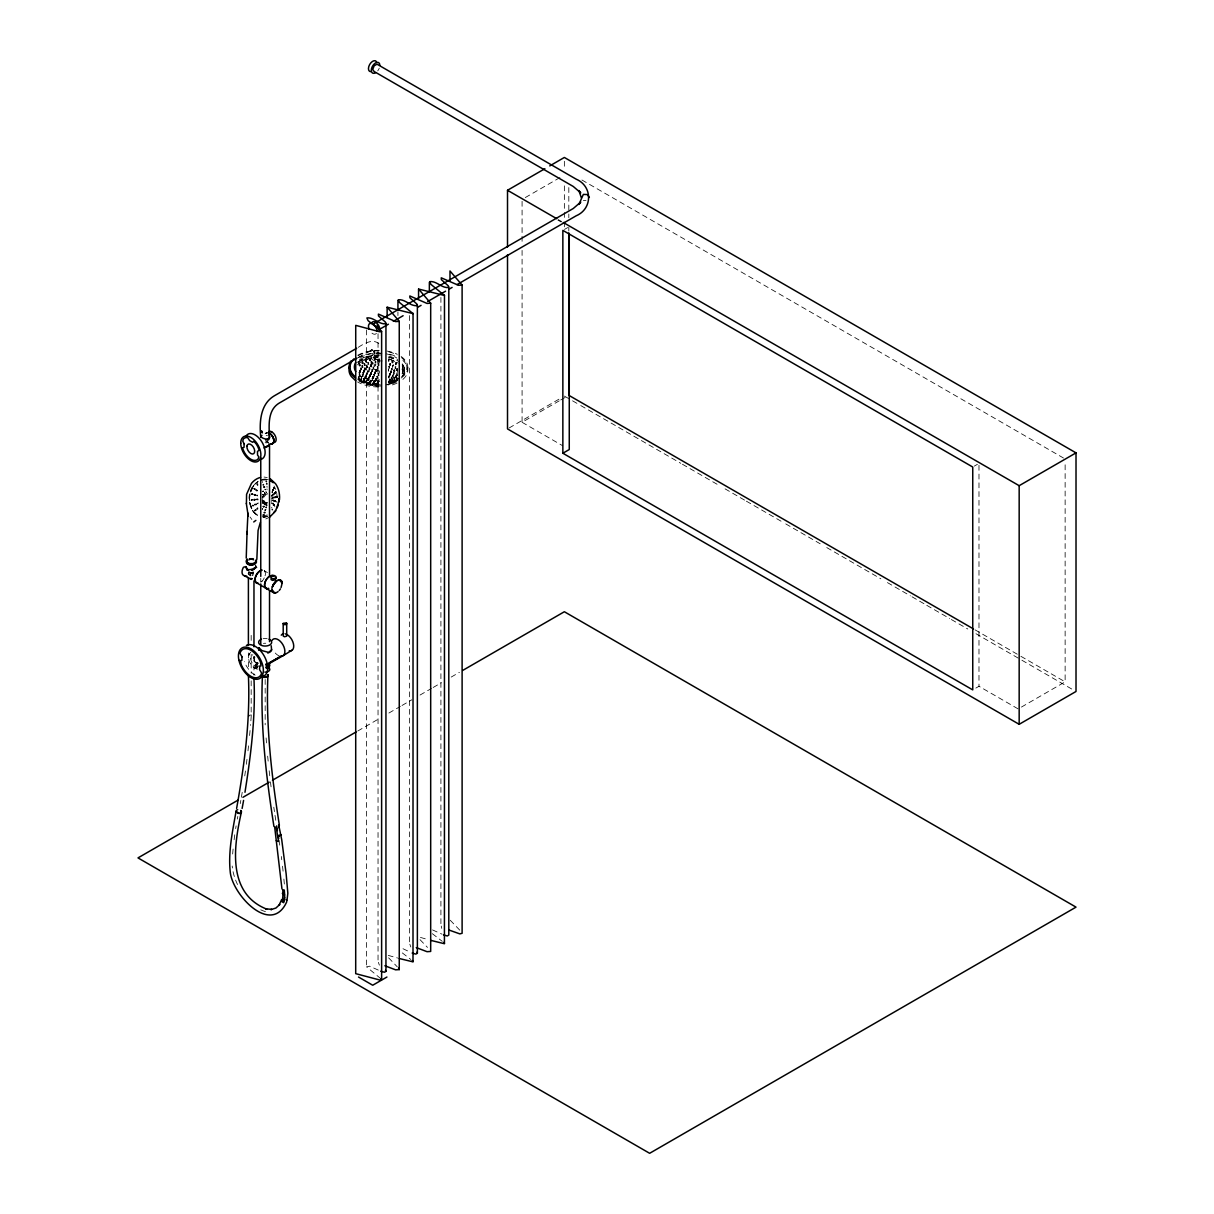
<?xml version="1.0" encoding="UTF-8"?>
<svg xmlns="http://www.w3.org/2000/svg" width="1214" height="1214" viewBox="0 0 1214 1214"><rect width="100%" height="100%" fill="white"/><g stroke="black" fill="none" stroke-linecap="round" stroke-linejoin="round"><path stroke-width="0.75" stroke-dasharray="5 3.75" d="M368.221 376.962C371.651 377.508 366.127 379.527 369.42 377.084M379.026 375.642C377.387 370.847 379.466 377.554 377.827 375.445M388.45 371.256L388.465 369.193M391.743 381.484C394.186 376.932 390.969 384.58 392.243 379.572M393.791 381.924C396.174 377.281 393.078 385.157 394.292 380.088M395.901 377.675C396.538 371.879 394.914 381.029 396.462 375.809M257.945 503.34L257.019 503.628L258.218 502.899M361.484 380.953C359.283 376.112 362 384.277 361.044 379.087M376.355 380.331C376.446 374.261 374.959 383.836 376.78 378.525L376.644 380.225L375.566 379.906M377.751 385.627C375.521 381.059 378.191 388.996 377.281 383.912M395.369 364.595C397.873 359.632 394.611 368.555 395.901 362.591M253.847 667.579L255.152 668.428C258.142 669.187 258.536 664.589 256.397 663.481L255.152 668.428L258.051 669.43C251.101 668.004 245.243 657.851 250.737 652.221M364.367 382.941C363.699 377.402 365.095 386.249 363.775 381.105M367.463 370.316C373.411 370.224 363.957 374.14 368.661 370.452M393.488 376.477C391.97 378.131 393.928 371.863 392.426 376.644M375.005 360.3C375.399 354.215 374.231 363.669 375.445 358.297M388.404 377.964L389.406 376.021L388.359 376.006M360.072 372.182C359.086 366.127 361.119 375.505 359.405 370.285M359.723 365.991C358.965 359.784 360.725 369.344 359.086 364.079M369.784 376.75C368.874 370.649 371.211 380.134 369.147 374.914M369.906 369.496C368.191 370.847 370.604 364.822 368.783 369.405M373.715 378.328C371.317 372.819 373.836 382.516 373.351 376.431M390.195 383.533C392.759 379.724 389.102 386.325 390.756 381.803M391.454 371.15C388.738 369.587 391.773 376.067 391.454 370.953L391.394 372.698L391.454 371.15L390.225 371.317M358.6 378.373C357.447 374.337 359.784 379.876 358.009 378.571M359.708 376.568C358.722 370.649 360.74 379.891 359.025 374.716M363.047 363.699C361.605 364.822 363.517 359.268 362.106 363.547M365.399 374.974C368.889 375.536 363.274 377.584 366.628 375.156M367.933 380.65C365.945 376.234 370.255 380.543 367.265 380.377C364.261 381.044 368.586 383.928 367.22 378.844M373.093 385.263C371.272 380.377 373.244 388.662 372.759 383.487M373.866 384.337C371.985 379.375 374.018 387.797 373.517 382.531M378.814 383.123C376.75 378.009 378.935 386.856 378.434 381.287M394.808 370.027C392.152 368.707 395.203 374.838 394.808 369.83L394.747 371.575L394.808 370.027L393.655 370.224M366.294 372.804C369.526 373.684 364.397 375.384 367.493 372.774M368.403 384.398C368.586 379.132 367.675 387.585 368.768 382.683M264.531 492.914C266.033 495.266 263.317 491.412 264.804 492.808M362.045 374.898C365.186 375.779 360.163 377.281 363.198 374.944M364.428 372.167C362.986 373.624 365.08 367.645 363.35 371.909M370.574 360.983C370.862 354.928 369.572 364.185 370.923 359.177M397.448 373.669C393.837 373.442 399.209 376.917 397.403 375.217L397.448 373.669L396.371 373.897M274.41 500.411C277.581 503.628 271.799 497.983 274.076 501.154M358.676 378.814L358.6 376.826M368.722 382.835L368.692 384.352L368.495 382.547M388.389 361.529L388.434 359.223M276.291 502.247L276.079 501.245M364.382 380.377C362.576 375.065 364.458 384.185 364.17 378.647M373.958 364.412C379.618 363.396 370.801 368.935 375.111 364.473M366.476 362.182C366.567 356.157 365.475 365.566 366.749 360.346M372.88 385.339L373.153 383.745M373.639 384.428C373.305 378.04 375.414 384.201 373.912 382.805M377.842 377.964C375.9 373.366 378.298 379.876 376.613 377.979M390.908 383.654L391.181 381.97M376.613 379.876L376.628 378.328M388.526 368.267C390.043 369.572 388.101 363.639 389.588 368.13M361.317 381.044L361.544 379.436M364.807 382.805L364.655 381.105M369.906 383.487L370.3 380.255L372.486 380.483L372.486 378.631L371.408 378.662L372.486 378.631M377.084 371.12C375.187 372.425 377.751 366.628 375.87 370.877M393.033 362.591C391.485 357.128 392.866 366.932 392.881 360.71M362.774 367.796C362.652 361.833 361.59 371.089 362.971 366.097M362.925 363.851L363.107 362.091M364.291 371.818L364.321 370.27M365.581 369.997C365.444 364.003 364.291 373.335 365.778 368.297M369.754 369.663L369.951 367.979M371.438 374.428C371.469 368.176 370.088 378.009 371.818 372.531M372.091 363.76C372.061 357.69 370.831 367.174 372.273 362.076M372.546 371.742C372.486 365.566 370.953 375.293 372.759 370.058M373.593 378.51L373.775 376.795M375.596 373.806C375.278 367.66 374.2 377.342 375.809 372.106M377.584 385.733L377.797 384.094M390.392 380.817C390.21 375.247 389.148 384.398 390.589 379.117M392.592 381.439L392.79 379.709M392.744 381.257L392.623 379.572M394.641 381.909L394.823 380.21L394.778 381.742M394.793 379.557C394.656 374.049 393.655 383.169 394.99 377.858M396.265 377.524L396.295 376.006M361.377 380.771L361.423 379.238M364.989 365.718C364.731 359.617 363.927 369.314 365.186 363.942M367.25 367.66C367.083 361.514 366.021 371.18 367.447 365.945M376.856 371.332L377.144 369.405M377.63 385.506L377.66 383.973M396.341 364.397L396.28 362.667M255.942 505.085C257.398 503.689 252.755 505.388 256.23 504.098M364.701 382.926L364.853 381.272M369.936 360.695L369.891 358.843M275.669 500.699L275.639 501.761M360.027 365.915L360.163 364.23M360.012 376.522L360.118 374.792M360.391 372.106L360.482 370.346M368.373 378.844L368.328 380.513L367.265 380.377M373.047 385.142L373.093 383.594M373.821 384.201L373.866 382.653M391.12 383.503L391.09 381.833M358.889 378.556L358.934 377.023M378.434 370.892L371.423 368.252L370.968 357.128L372.076 354.989L374.716 353.471L382.137 353.471M372.713 371.575L372.607 369.617M378.207 368.206C376.765 363.396 378.722 369.86 377.099 368.13M379.466 373.199L379.451 370.877M388.45 382.896L389.36 381.15L388.419 381.059M392.213 378.616C390.878 374.231 392.319 380.513 391.136 378.707M263.878 513.036C263.059 511.079 266.427 514.083 264.288 511.898M358.919 378.738L358.965 377.22M359.86 374.064C358.236 369.329 360.361 375.885 358.874 374.003M361.924 378.51C360.467 374.033 362.455 379.921 360.937 378.449M363.593 374.276C361.863 369.724 364.154 375.779 362.531 374.261M365.581 378.556C363.912 373.988 366.051 380.194 364.519 378.54M368.54 364.367C367.265 359.511 369.041 365.854 367.538 364.17M371.15 366.689C369.754 361.833 371.696 368.206 370.073 366.507M373.882 368.904C372.425 364.003 374.322 370.649 372.759 368.692M375.687 381.757C374.124 376.871 375.824 385.475 374.489 380.134M379.102 365.414C377.691 360.482 379.572 367.25 378.04 365.217M388.632 369.36L388.389 370.725M390.513 375.05C388.647 370.998 391.136 376.689 389.421 375.354M390.711 365.186C389.497 360.179 390.862 368.844 389.664 363.593M392.334 369.648C390.589 365.49 392.881 371.454 391.287 369.997M393.503 365.019C390.498 371.833 394.808 360.315 392.471 366.916M394.322 373.927C392.547 369.936 394.929 375.445 393.26 374.276M395.916 368.282C394.292 364.17 396.417 370.012 394.929 368.646M361.453 369.845C360.179 364.989 361.939 371.317 360.452 369.587M375.991 362.986C374.671 358.039 376.416 364.777 375.005 362.758M389.102 361.059L388.859 359.192M370.376 376.583L370.452 374.838M373.351 376.158C375.111 377.675 372.774 371.651 374.549 376.037M377.873 376.37L376.628 376.598M372.561 380.331L372.607 378.798M392.38 368.1L391.409 368.631M274.774 501.731L274.774 500.593M390.559 373.502L389.36 373.851M395.961 366.719L394.884 367.129M250.691 575.269L250.828 572.189M359.45 371.833L360.437 371.879M394.368 372.379L393.215 372.759M365.444 376.507L366.582 376.507M377.933 384.519C376.552 379.815 378.282 386.538 376.78 384.155M368.267 378.495L369.375 378.465M370.24 383.381C366.643 381.029 373.791 383.138 371.408 378.662M265.654 491.746L266.761 492.717L266.033 492.368M362.091 376.431L363.153 376.477M396.993 373.077L397.615 371.014M359.921 372.531L358.828 372.47M359.071 376.249L360.072 376.325M396.417 375.414L397.403 375.065M253.286 506.162C254.728 504.887 250.312 506.526 253.605 505.176M257.368 663.997L255.152 668.428L255.684 667.169L257.687 667.837L255.152 668.428L255.699 663.603M252.649 506.041L252.633 505.024M263.059 485.099C262.239 483.278 264.273 485.752 263.726 484.143M250.448 575.967L250.737 572.416M255.759 490.395C259.948 489.5 254.121 491.139 257.444 490.866M256.488 490.866L256.154 489.682M274.698 488.589L273.241 487.633M271.936 509.88L272.786 510.032M273.666 488.635L273.454 487.451M254.758 505.024L255.608 504.235L254.849 503.947M363.639 372.744L362.485 372.728M365.626 377.023L364.473 377.008M258.339 663.633L255.79 662.449A3.217 1.851 60 0 1 253.954 659.278A3.217 1.851 60 0 1 255.046 657.184M364.428 378.829L363.35 378.783M361.969 376.977L360.892 376.901M390.271 372.835L391.409 372.501M254.121 489.288C253.347 488.225 255.41 489.424 254.879 488.286M366.34 374.337L367.447 374.307M248.187 573.691L248.233 573.19A3.02 1.745 0 0 1 249.735 572.022M369.193 376.431L370.407 376.37M274.804 497.209C277.96 496.086 273.727 498.347 275.957 497.74M277.657 497.361L276.322 496.89L277.718 496.162M254.606 488.301L255.046 489.318M366.34 367.372L366.431 365.444M264.804 486.738C261.496 488.392 266.534 485.6 264.06 487.74M264.667 504.69C266.716 503.643 263.317 504.629 265.153 503.673M396.386 362.834L395.324 363.062M277.475 497.421L277.748 496.511M264.44 493.112L264.819 493.886M255.152 668.428L255.41 664.058M275.244 496.572L275.047 497.679M262.664 502.702L263.833 503.522L264.288 502.611L262.664 502.702L263.833 503.522L263.878 502.566M267.201 484.674L266.2 484.022L267.019 483.536M274.288 498.043C275.502 496.101 272.27 499.349 274.425 496.996M276.655 497.391L276.397 496.45M267.171 505.206C263.453 505.479 268.719 503.173 265.76 504.447M272.042 508.226L271.632 507.209M264.834 489.181C267.095 490.896 263.559 489.121 265.745 489.318M264.364 506.132C261.921 506.815 265.122 506.071 263.408 507.073M272.938 497.755C270.494 499.227 274.121 495.934 271.602 498.301M272.467 498.332L272.634 497.3M396.796 370.649C397.722 366.112 396.219 371.302 397.646 370.604M262.664 494.978C265.365 495.494 261.42 493.764 263.438 495.433M393.7 371.742L394.762 371.378M257.004 498.969C257.535 501.473 255.077 497.998 258.081 499.227M265.729 481.427C267.854 479.682 266.124 483.46 266.17 481.366M262.801 508.757L262.376 509.455L262.619 508.438M262.391 498.62L262.467 499.622M265.972 506.83C268.036 508.727 264.622 506.284 265.912 507.877M250.873 500.138C254.637 498.301 249.614 502.171 252.33 499.485M367.781 384.216L368.419 382.88M389.148 359.526L388.359 360.027M359.147 365.611L359.162 363.79M274.045 493.203C276.974 491.67 273.954 495.327 274.501 493.112M263.074 515.419L263.104 514.493L262.937 515.571L264.47 514.994L263.317 514.463M272.543 494.402L273.939 494.052L273.848 495.054L272.543 494.402L273.848 495.054M256.943 484.174C259.72 483.612 255.077 484.553 257.732 485.114M271.663 502.505L271.724 501.488M257.884 500.062L257.808 499.06M253.741 658.155L254.166 656.622A4.598 2.656 60 0 0 256.791 662.905L257.292 663.223A4.598 2.656 60 0 0 257.793 663.466M374.428 359.936L374.473 358.084M273.12 502.945C273.818 504.645 271.026 502.217 272.831 503.977M273.651 497.133L273.393 498.013L273.894 496.921M274.834 506.845L274.713 505.768M255.577 499.758C251.419 500.775 257.156 498.787 254.09 499.136M254.894 500.32L255.152 499.288M274.379 504.402C275.183 506.162 271.906 503.249 274.076 505.419M266.837 481.032L266.261 481.958M363.396 380.331L363.411 378.601M273.165 505.388L273.514 504.265M379.284 362.865L379.208 360.512M251.419 500.487L251.374 499.349M379.39 965.145L378.389 962.353M410.818 946.996L409.816 944.204M441.744 928.376L441.243 926.054M372.486 378.252L373.335 377.994M392.046 362.728L392.122 360.892M264.227 514.599L263.802 515.631M370.695 366.431L372.956 363.274L378.434 361.969M276.109 492.626L275.396 491.867L276.231 491.549M275.654 492.611L275.775 491.488M257.778 484.158L257.338 485.114M255.031 510.882C253.529 508.878 257.641 512.05 255.092 509.743M250.585 490.441L252.163 487.178M252.891 486.981L249.978 494.568A18.908 14.917 -84.9 0 0 250.964 506.739L252.694 510.199A18.817 14.841 -84.9 0 0 257.702 515.191M272.71 500.122L271.541 500.502M272.361 500.532L271.754 499.485M251.374 494.098C255.35 492.672 249.978 496.223 252.664 493.628M393.078 361.059L392.001 361.211M266.473 505.267L266.67 504.174M263.392 491.716L263.059 490.744M257.095 494.902C256.685 496.754 258.263 494.144 257.262 496.056M273.666 497.952L274.167 497.042M271.89 498.256L272.391 497.345M371.226 363.426L371.332 361.59M272.437 491.473C272.103 494.204 272.088 489.97 272.422 492.535M379.117 359.739L379.056 358.206M273.711 494.675L272.634 494.052M262.74 496.389L262.528 497.376M374.792 381.606L373.624 381.515M380.817 978.712L366.507 966.83L369.663 966.207L379.193 970.487M371.469 380.407L370.3 380.392M257.307 507.907L257.08 509.061L257.732 507.983M370.528 373.988L371.757 374.079M397.646 379.77C395.036 380.513 398.587 375.475 397.145 379.542A28.408 16.404 0 0 1 388.89 382.471M256.002 495.009C251.283 495.585 258.294 493.263 254.439 495.358M266.974 488.893L267.019 489.91M361.909 367.387L362.015 365.596M255.532 495.403L255.41 494.341M364.64 369.602L364.777 367.796M390.756 363.639L389.679 363.79L389.724 365.323M395.385 377.524L396.417 377.311M251.799 494.659L251.662 493.552M378.874 381.515L377.691 381.53M389.633 366.613L388.495 366.749M266.822 504.311L266.898 505.282M393.503 365.217L392.426 365.399M393.928 379.557L394.945 379.36M379.147 363.897L377.979 363.79M378.009 382.926L376.901 382.88M368.586 362.849L367.493 362.561M378.252 366.689L377.068 366.461M376.037 361.484L374.929 361.347M371.196 365.171L370.027 364.883M389.451 380.756L390.544 380.619M373.927 367.387L372.713 367.144M263.013 500.942L262.361 501.701L263.423 501.321L262.755 500.654M367.493 371.696L368.601 371.97M379.815 359.875L377.144 359.708A4.203 2.428 0 0 1 374.58 357.128L375.763 355.748M265.957 509.44C262.103 510.973 268.506 508.727 264.758 510.457M392.259 377.114L391.09 377.175M371.514 371.287L372.561 371.165M393.533 374.944L392.532 375.247M271.754 503.719L272.922 503.309M374.549 373.396L375.763 373.472M389.391 376.188L388.374 376.461M365.733 361.681L366.704 361.863M253.058 572.583L251.905 573.752L253.483 573.645M379.041 374.079L377.812 373.942M361.499 368.343L360.406 367.979M364.473 370.649L363.305 370.361M374.61 374.701L373.305 374.625M275.199 492.808L275.35 493.87M389.36 381.15L388.404 381.378M266.261 491.867L266.549 492.914M257.929 508.105L257.08 509.061M274.47 493.84L274.318 492.672M255.259 483.946L258.081 481.579M273.711 494.007L273.469 494.766M379.405 381.651L379.345 381.181M271.602 496.207L272.528 495.813L271.557 495.16M272.088 495.175L272.209 496.238M357.189 362.303L368.161 357.189A26.222 15.145 0 0 1 375.915 356.036L380.984 356.051M371.454 380.194L372.44 380.179M363.836 382.638L364.625 382.653M272.24 491.564L272.194 492.398M272.088 495.418L271.617 496.025L272.497 495.464M273.196 497.801L274 497.588M369.936 360.391L370.877 360.695M358.236 361.909L361.013 360.012A24.826 14.325 0 0 1 379.163 355.869M398.632 378.222L392.911 383.032A24.568 14.189 0 0 1 386.052 385.05M264.091 506.101L264.075 507.133M375.718 380.316L374.489 380.27M367.189 380.528C365.429 380.012 365.884 382.107 367.144 382.061M397.691 378.237L396.705 378.313M397.691 369.071L396.75 369.132M265.562 494.037L264.622 494.599A4.537 3.581 -84.9 0 0 262.922 497.694L264.424 502.217A4.537 3.581 -84.9 0 0 267.368 502.687M274.288 497.421L274.698 497.452M525.298 197.563L562.386 176.167M358.267 347.341C364.215 343.35 373.882 337.75 379.906 344.73M564.464 229.446L567.666 227.595M358.418 357.356L372.228 349.769L370.665 350.3L372.759 350.087L371.408 349.708L374.504 351.499L373.502 350.512L374.58 357.128M509.136 427.965L559.487 398.89M522.081 250.418L522.081 422.29L559.153 400.893M560.762 399.967L567.211 396.234M357.735 731.025L379.056 718.718M388.89 713.043L400.377 706.411M402.016 705.471L411.849 699.78M420.044 695.045L431.531 688.414M433.17 687.473L441.365 682.738M451.213 677.063L459.408 672.328M974.311 466.115L977.422 464.325M975.859 688.095L978.985 686.289L1018.212 708.946M1021.444 707.064L1065.133 681.843L1065.133 462.762M257.019 503.628L257.914 503.764M270.282 516.785L263.119 520.26M263.468 503.507L262.603 503.066L263.817 503.34M374.519 359.648L375.399 359.845M271.724 503.37L272.695 503.173M267.687 432.533A6.282 3.627 60 0 0 265.487 433.58L266.913 432.548M263.119 516.587L267.232 514.873M394.838 378.04L393.882 377.979M392.623 379.906L391.697 379.952M359.207 365.353L360.103 365.748M274.425 487.588L274.501 488.665M363.077 357.796L367.812 356.218M388.404 377.554L389.36 377.691M390.422 379.284L389.406 379.193M266.959 486.161L267.095 487.345M371.363 363.153L372.228 363.593M273.499 489.53C274.88 491.26 270.737 488.514 273.529 490.608M393.746 380.407L394.671 380.392M377.675 355.702L376.052 356.233A3.854 2.231 0 0 0 376.052 359.344L377.144 359.708M375.627 372.288L374.489 372.03M262.27 491.594L263.423 491.23M266.594 506.845L266.352 507.892M265.168 512.035L264.804 513.067M369.784 368.161L368.722 367.63M272.634 490.577L272.649 489.409M252.345 575.072L253.316 574.783A3.02 1.745 0 0 1 251.829 575.254M389.057 383.73L393.776 382.152A25.995 15.008 0 0 0 397.828 380.058M272.816 503.734L273.241 503.749M366.476 367.007L367.387 367.508M388.45 382.607L389.315 382.653M373.624 376.993L372.425 376.719M372.592 370.24L371.454 369.769M390.938 382.137L390.104 382.091M371.165 361.878L372.121 362.258M265.122 433.686L267.353 433.413M367.281 366.142L366.264 365.657M376.901 369.83L375.824 369.344M264.045 502.459L263.59 503.37M273.514 501.124L273.211 499.971L273.302 500.881M365.611 368.495L364.595 367.994M255.471 667.26L257.292 667.351M256.017 509.88L255.319 510.639M261.222 480.076L267.793 479.849M264.121 516.861L267.399 516.269M362.819 366.279L361.863 365.778M267.034 516.724L263.119 517.118M382.258 360.953L374.61 360.953L371.939 359.329L370.968 357.128M365.019 364.215L364.063 363.775M262.603 491.685L263.666 491.624M362.956 362.349L362.03 361.909M364.807 369.36L365.748 369.754M249.249 558.349L253.498 558.349M362.06 367.159L362.925 367.569M398.344 379.876L395.84 380.119A24.826 14.325 0 0 1 388.859 382.926M254.97 495.069L254.06 495.084M254.606 500.153L253.711 500.168M253.483 488.559L254.303 488.498M267.277 483.658L266.261 483.612M583.357 200.553L586.028 200.447M275.077 500.714L274 500.714M375.687 354.989L381.166 354.989M381.166 384.959L375.687 384.959A26.086 15.069 0 0 1 357.341 378.829M370.513 372.622L371.484 372.926M263.817 486.935L264.91 487.77M379.36 379.618L378.647 381.363M365.687 360.133L366.507 360.695M376.355 378.829L375.46 378.556M372.971 382.85L374.716 383.214M255.638 662.707L256.791 662.905L255.638 662.707A3.354 1.942 60 0 1 253.969 660.462L253.741 659.672A3.354 1.942 60 0 1 253.984 657.578M358.267 378.222A24.447 14.113 0 0 0 372.106 383.791L372.895 383.836M378.434 384.246L370.331 383.594A29.379 16.966 0 0 1 359.936 380.452A24.037 13.885 0 0 0 378.434 385.536M378.434 386.947L375.536 386.871A29.288 16.905 0 0 1 367.174 385.657A29.424 16.996 0 0 1 357.614 381.97M263.013 485.145L263.893 485.175M265.092 493.779L264.682 493.764M273.378 488.483L273.878 488.453M272.422 490.426L273.317 490.471M256.7 508.894L257.945 508.924M264.273 512.9L265.107 512.976M250.099 572.416L251.465 572.492A4.249 2.458 0 0 0 253.529 572.082M254.424 489.06L255.304 489.121M256.837 490.623L257.687 490.668M263.939 495.221L262.801 494.28M273.605 505.145L274.47 505.191M275.441 492.323L276.367 492.383M274.091 493.521L274.986 493.582M254.454 504.721L255.41 504.781M360.467 379.163L361.347 379.542M361.044 380.635L360.664 379.056M252.421 494.235L253.301 494.31M262.421 496.996L263.226 497.057M275.108 501.291L275.957 501.352M276.322 496.89L277.247 496.951M256.23 499.561L257.156 499.622M253.498 499.773L254.47 499.849M262.391 482.535L262.482 481.533M253.969 494.629L254.94 494.72M256.609 495.327L257.55 495.433M274.455 501.018L275.35 501.109M266.003 479.302L265.062 479.196A19.075 15.054 -84.9 0 0 262.103 479.469M276.944 496.738L277.824 496.829M275.487 497.057L276.337 497.148M251.905 499.88L252.785 499.971M254.697 494.219L255.501 494.538M256.351 663.117L257.292 663.223M255.79 489.94L256.746 490.046M273.104 504.508L273.985 504.614M274.713 492.99L275.563 493.096M274.106 494.295L273.681 494.235M262.603 500.896L263.408 500.987M255.608 504.235L256.458 504.341M252.952 505.328L253.832 505.434M265.562 503.734L265.32 504.751M266.352 502.884L267.277 503.006L266.261 502.839A4.568 3.596 -84.9 0 1 264.075 500.35L264.182 496.587L266.503 494.098A4.568 3.596 -84.9 0 1 267.52 493.901L266.579 493.84A4.537 3.581 -84.9 0 0 265.532 494.037M272.862 489.561L273.727 489.682M272.664 491.624L271.966 492.156M277.581 496.359L276.61 496.223M264.288 502.611L263.256 502.353M255.426 509.91L256.306 510.032M263.62 486.586L264.075 486.662M271.799 509.243L272.619 509.364M264.045 477.041L267.217 477.557M263.226 500.745L263.013 501.731M358.691 377.311L358.297 378.738A28.408 16.404 0 0 0 378.434 383.624M254.53 510.593L255.365 510.76M264.197 503.734L265.365 503.992M262.968 506.117L264.151 506.375M388.252 955.388L397.57 958.013M265.684 504.857L266.807 505.145M251.981 505.312L252.74 505.525M420.454 937.436L427.298 939.378M265.775 441.577L269.523 443.747M253.908 559.093L250.221 558.637A4.537 2.61 0 0 0 249.022 558.895M377.842 359.921L375.763 359.177M388.844 358.646L398.359 363.168M432.518 929.909L442.063 934.188M248.749 572.052L249.659 572.371M403.002 948.726L409.103 951.609M357.629 379.269L359.89 380.452M262.937 502.399L263.984 502.945M581.931 180.006L1063.494 458.027M558.349 219.628L561.627 221.525M557.879 220.098L561.126 221.98M975.039 629.838L1019.274 655.363M1020.913 656.319L1065.133 681.843M564.358 396.083L570.929 399.876M572.568 400.817L579.124 404.611M580.762 405.552L680.796 463.308M682.435 464.249L718.521 485.084M725.077 488.863L744.759 500.229M746.398 501.185L784.107 522.961M785.746 523.902L820.194 543.781M826.749 547.575L880.863 578.82M887.434 582.599L910.379 595.862M912.033 596.802L925.144 604.375M926.783 605.331L949.743 618.579M951.381 619.535L967.786 629.004M975.98 633.723L1020.261 659.293M1021.9 660.234L1072.736 689.598M522.081 422.29L562.75 445.781M358.995 381.105L365.672 384.185L375.915 386.052A26.116 15.084 0 0 0 380.984 386.037M262.755 506.511L263.772 507.088M267.429 572.568L264.257 570.747A7.223 4.173 -60 0 1 265.016 575.77M264.015 504.129L265.016 504.705M265.654 510.487L265.32 509.425M372.106 383.67L372.152 385.111M358.251 379.663L361.013 381.575A25.16 14.522 0 0 0 370.816 385.05A24.568 14.189 0 0 0 378.419 385.748M373.624 381.636L373.669 383.169M253.589 485.858A19.227 15.16 -84.9 0 0 251.89 488.681C247.398 497.573 249.507 509.197 257.307 515.449L252.694 511.17L249.128 501.352A18.893 14.902 -84.9 0 1 249.538 493.931M369.208 381.742L371.393 382.015M432.351 933.703L442.26 941.336M402.335 952.929L410.833 959.485M267.626 441.729L268.264 442.382A4.477 2.58 0 0 0 266.154 441.729M257.429 483.961L257.975 485.039M262.133 500.563L262.998 501.367M257.307 515.449L253.347 511.473A18.605 14.674 -84.9 0 1 249.917 493.612M256.397 662.707L256.609 662.92A3.217 1.851 60 0 0 258.021 662.738A3.354 1.942 60 0 1 256.761 663.239M263.529 495.206L263.119 494.508M450.227 920.242L460.167 930.561M420.044 939.682L427.495 947.421M388.617 957.816L397.297 966.86M257.368 667.533L257.095 663.694M250.054 517.012L251.89 519.501M248.582 655.53L249.401 653.481M274.03 486.01L275.73 489.439M273.469 500.077L273.803 501.063M374.367 352.439L374.049 350.831L374.58 353.517M276.762 493.263L277.08 497.361M365.126 365.581L364.139 365.429L364.23 363.517M389.391 373.624L389.436 375.156M375.854 369.617L375.9 371.135M366.112 380.392L366.158 381.818M396.796 368.844L396.841 370.391M369.375 375.111L369.42 376.628M367.281 378.647L367.326 380.194M365.763 360.467L365.809 361.984M396.781 378.161L396.826 379.709L397.13 377.994M395.43 363.335L395.476 364.837M374.671 372.243L374.716 373.76M360.573 379.36L360.619 380.877M374.018 365.945L375.065 365.991M395.506 375.763L395.552 377.675M394.049 377.812L394.08 379.36M393.897 380.225L393.943 382.046M391.834 379.694L391.879 381.242M389.573 379.026L389.603 380.574M371.332 362.197L371.363 363.714M363.487 370.665L363.517 372.182M363.487 370.133L363.517 371.696M362.182 362.212L362.227 363.73M362.182 361.635L362.227 363.198M392.198 361.469L392.228 362.971M363.972 381.317L364.003 382.835M395.521 362.758L395.552 364.306M374.595 358.707L374.625 360.209M390.347 381.879L390.377 383.427M365.915 359.89L365.945 361.453M359.329 364.367L359.344 365.869M367.493 379.056L367.523 380.574M359.663 370.558L359.693 372.076M359.298 374.944L359.314 376.461M402.229 366.37A24.705 14.265 0 0 1 402.987 368.813L403.033 371.545M370.164 359.435L370.179 360.937M367.994 382.835L368.024 384.352M376.128 369.845L376.158 371.332M371.044 372.926L371.059 374.428M370.194 358.631L370.209 360.209M368.07 382.486L368.085 384.034M363.745 378.54L363.76 380.103M397.145 368.601L397.16 370.164M378.131 381.757L378.146 383.275M373.229 382.911L373.244 384.428M372.486 383.821L372.501 385.339M367.645 378.571L367.66 380.119M366.097 360.695L366.112 362.182M256.397 663.481L256.412 667.032M374.838 357.918L374.838 359.481M392.486 360.679L392.486 362.242M360.953 379.512L360.953 381.029M404.52 369.967L404.52 371.044A26.116 15.084 0 0 1 402.547 376.81M394.277 380.528L394.277 382.031M377.22 384.261L377.235 385.764M371.727 362.349L371.727 363.851M978.985 465.311L978.985 686.289M568.82 187.548L568.82 212.101M568.82 213.998L568.82 217.776M568.82 227.215L568.82 230.994M564.358 161.25L564.358 168.822M564.358 185.863L564.358 210.492M564.358 212.389L564.358 219.962M564.358 221.858L564.358 229.431M522.081 201.312L522.081 242.876M440.91 297.43L440.91 926.722M409.482 315.579L409.482 944.871M401.136 356.506A29.379 16.966 0 0 1 407.828 367.265L407.828 369.967M397.934 311.801L397.934 315.594M378.04 333.729L378.04 963.021M366.507 329.95L366.507 966.83M363.912 370.088L363.912 371.651M265.168 679.461L265.168 724.864M260.767 578.304L260.767 582.067M253.969 656.258L253.969 675.105M251.177 635.377L251.177 641.053M251.177 654.316L251.177 673.239M251.177 680.826L251.177 716.791A1109.293 640.446 60 0 1 250.494 725.411M248.4 652.95L248.4 669.9M379.254 68.166A6.024 3.475 -60 0 1 377.706 70.867M376.416 333.364A6.024 3.475 60 0 1 370.589 331.801M250.13 715.122A2.823 1.76 4.6 0 1 251.586 715.076M232.663 854.003A444.491 256.624 60 0 1 233.316 846.826M234.12 839.739A444.491 256.624 60 0 1 235.046 832.758M235.668 828.616A444.491 256.624 60 0 1 236.108 825.869M237.307 819.101A444.491 256.624 60 0 1 237.823 816.415M278.992 840.194A573.312 330.997 60 0 1 280.222 848.374M281.329 856.507A573.312 330.997 60 0 1 281.739 859.74M282.528 866.204A573.312 330.997 60 0 1 283.393 874.247M283.879 879.042A573.312 330.997 60 0 1 284.592 887.009M275.775 820.285A923.824 533.371 60 0 1 273.803 807.219M271.056 786.824A923.824 533.371 60 0 1 270.161 779.449M269.736 775.761A923.824 533.371 60 0 1 269.113 770.253M268.157 761.102A923.824 533.371 60 0 1 267.444 753.803M266.488 742.907A923.824 533.371 60 0 1 265.927 735.669M250.054 730.54A1109.293 640.446 60 0 1 249.234 739.068M248.536 745.851A1109.293 640.446 60 0 1 247.975 750.92M246.973 759.311A1109.293 640.446 60 0 1 246.336 764.319M245.44 770.966A1109.293 640.446 60 0 1 244.742 775.913M242.208 792.302A1109.293 640.446 60 0 1 241.116 798.782M240.827 800.405A1109.293 640.446 60 0 1 240.251 803.622M265.426 911.577A37.497 21.64 60 0 1 258.567 908.664M237.534 884.536A37.497 21.64 60 0 1 235.607 880.089M234.348 876.523A37.497 21.64 60 0 1 232.193 866.022M279.296 655.939A9.651 5.569 60 0 1 273.575 650.825M255.152 675.151A17.649 10.182 60 0 1 244.333 661.676M259.113 665.651A6.465 3.733 60 0 1 251.905 662.586A6.465 3.733 60 0 1 252.861 654.816M267.171 638.701A6.525 3.763 0 0 0 265.138 638.518A6.525 3.763 0 0 0 263.15 638.701M265.122 442.549A4.249 0.865 22.7 0 1 266.261 443.004M266.17 435.416A4.537 2.625 0 0 1 267.459 435.72M263.453 643.435A4.416 2.549 0 0 1 265.775 643.268M268.036 442.169A6.191 3.566 60 0 1 267.11 441.122M265.805 433.337A6.191 3.566 60 0 1 266.685 432.715M264.257 577.834A7.223 4.173 -60 0 1 263.241 579.594M262.133 580.96A7.223 4.173 -60 0 1 261.101 581.916M264.394 570.823A7.223 4.173 -60 0 1 265.289 575.133M262.998 580.171A7.223 4.173 -60 0 1 261.556 581.718M248.673 559.988A4.537 2.625 0 0 1 253.756 560.018M248.567 560.064A4.735 2.732 0 0 1 253.878 560.094M253.316 573.236A3.991 2.307 0 0 1 247.489 572.173M253.316 572.189A3.991 2.307 0 0 1 248.354 571.87M248.764 574.601A3.02 1.745 0 0 0 250.13 575.178A2.868 1.654 0 0 1 248.673 574.359M252.998 572.158A3.02 1.745 0 0 1 253.605 572.507M248.339 573.782A2.868 1.654 0 0 1 249.568 572.189M252.588 572.113A2.868 1.654 0 0 1 253.392 572.492M364.352 359.936A24.568 14.189 0 0 1 376.31 357.432A24.386 14.082 0 0 1 379.147 357.295M401.515 357.644A28.408 16.404 0 0 1 398.526 378.814M358.342 355.611A28.408 16.404 0 0 1 378.434 350.816M388.89 351.954A28.408 16.404 0 0 1 397.13 354.867M401.151 378.04A29.379 16.966 0 0 0 407.267 370.589A29.682 17.133 0 0 0 407.828 367.265M397.084 380.392A29.379 16.966 0 0 1 389.679 382.956M357.69 355.277A29.379 16.966 0 0 1 381.333 350.406M386.963 351.043A29.379 16.966 0 0 1 397.069 354.154M402.153 364.731A24.037 13.885 0 0 1 402.153 369.208M396.917 375.839A24.037 13.885 0 0 1 390.18 379.087M378.434 380.847A24.037 13.885 0 0 1 359.936 375.839M359.936 358.1A24.037 13.885 0 0 1 382.304 353.274M386.295 353.851A24.037 13.885 0 0 1 396.917 358.1M402.881 379.405A29.424 16.996 0 0 0 407.722 368.312A29.576 17.072 0 0 0 406.569 365.05A29.424 16.996 0 0 0 402.896 360.512M397.069 383.093A29.424 16.996 0 0 1 389.664 385.657M357.614 357.948A29.424 16.996 0 0 1 359.754 356.825L364.579 355.004A29.424 16.996 0 0 1 372.698 353.289A29.728 17.163 0 0 1 381.317 353.077M389.679 354.26A29.424 16.996 0 0 1 397.084 356.825M402.729 369.314A24.735 14.28 0 0 1 402.714 373.76M379.117 384.261A24.826 14.325 0 0 1 372.03 383.791M388.814 357.189A24.447 14.113 0 0 1 395.825 360.012M402.987 368.813A24.432 14.098 0 0 1 402.244 373.745M402.274 363.836A26.086 15.069 0 0 1 402.274 376.097M389.057 356.203A26.086 15.069 0 0 1 397.828 359.89M396.872 381.697A26.116 15.084 0 0 1 388.404 384.959M359.177 359.981A25.995 15.008 0 0 1 363.229 357.872M367.918 356.309A25.995 15.008 0 0 1 375.794 355.08M388.495 357.113A26.222 15.145 0 0 1 398.738 361.499M402.699 365.323A26.222 15.145 0 0 1 404.201 368.161M402.153 369.405A24.037 13.885 0 0 1 402.153 373.897M396.917 380.528A24.037 13.885 0 0 1 386.295 384.762M357.462 364.868A24.037 13.885 0 0 1 378.434 357.766M390.18 359.541A24.037 13.885 0 0 1 396.917 362.774M404.019 368.1A26.344 15.205 0 0 1 404.52 371.044M255.653 483.445A19.227 15.16 -84.9 0 1 257.99 481.548M263.332 479.393A19.227 15.16 -84.9 0 1 268.78 479.758M265.927 516.83A19.09 15.054 -84.9 0 1 262.968 517.088M267.444 516.011A18.605 14.674 -84.9 0 1 262.33 516.663M250.342 492.065A18.605 14.674 -84.9 0 1 252.208 487.724M253.013 486.435A18.605 14.674 -84.9 0 1 255.911 483.096M260.6 480.289A18.605 14.674 -84.9 0 1 265.699 479.621M262.664 479.439A18.665 14.765 -85 0 1 265.927 479.788M361.013 360.012L358.267 363.365L364.291 359.86L361.013 360.012"/><path stroke-width="1.5" d="M282.088 583.388L281.056 587.53M283.666 624.345A1.821 1.062 0 0 0 286.231 624.33A1.821 1.062 0 0 0 286.246 622.858L283.181 623.435L283.226 636.045L284.486 636.773L286.701 636.151L286.716 623.343M247.019 532.476L246.943 533.917L247.96 513.127L248.217 516.026L246.321 503.4M247.079 531.474L246.23 558.121M273.878 441.213L273.939 440.424M581.354 197.791L578.881 190.507L580.747 192.905L573.266 186.47L374.14 71.505L372.728 69.471L374.14 65.814L376.993 64.175L576.21 179.186C592.69 186.182 592.69 208.793 576.21 215.773L456.995 284.607M381.621 331.422L379.83 331.817L355.732 325.352L355.702 973.658L380.619 980.229L381.621 979.668L381.621 331.422L368.07 320.648L366.886 317.931C373.639 317.021 378.844 324.578 385.582 323.789L385.43 322.12L378.495 315.959L378.389 314.092L395.612 321.589L399.254 321.346L387.175 307.203L413.003 313.622L399.497 302.498L398.313 299.782C405.066 298.872 410.271 306.429 417.009 305.64L416.857 303.97L409.922 297.809L409.816 295.958L427.04 303.439L430.682 303.197L418.602 289.053L444.43 295.472L430.924 284.349L429.741 281.633C436.509 280.722 441.699 288.295 448.452 287.506L448.285 285.821L441.35 279.66L441.243 277.809L458.482 285.29L462.109 285.047L449.984 270.965L449.984 280.449M413.048 313.273L413.003 961.867L399.285 958.514M444.476 295.123L444.43 943.718L430.712 940.364M244.97 792.287C250.919 754.804 255.699 716.928 253.969 678.869M236.609 808.418C244.454 764.608 250.388 720.175 248.4 675.561M242.117 808.463L243.589 800.405M237.732 809.723A2.823 1.912 10.9 0 0 236.002 811.589L239.78 813.501L241.313 812.621L240.751 810.466L241.51 811.635C233.832 845.323 226.639 893.185 266.701 909.134L265.714 908.8L271.663 909.377L270.813 909.62L275.897 908.057L279.797 904.445L279.159 905.052L281.618 899.604M271.936 588.183L273.909 583.388L277.111 580.596L280.039 579.852L281.997 582.371M267.99 675.075L266.185 677.154L262.421 675.925C260.236 726.397 266.124 776.672 273.924 826.431M277.126 507.831L278.401 504.705M258.719 647.623L261.996 650.613L268.719 652.434L271.572 649.778L271.223 645.772M286.716 901.881C270.995 936.495 232.056 894.157 230.22 871.789C228.111 851.636 232.557 831.408 236.002 811.589L238.323 813.471M385.946 323.121L385.946 971.382L384.428 972.247L380.726 971.2M417.373 304.972L417.373 953.233L415.856 954.098L412.153 953.066M260.388 522.263L258.081 530.427L256.837 559.351M261.663 431.258L262.376 432.852L261.678 431.031M279.25 590.474L280.434 588.911M399.254 321.346L399.254 969.591L395.612 969.834L384.868 965.767M430.682 303.197L430.682 951.442L427.04 951.685L416.296 947.618M462.109 285.047L462.109 933.293L459.848 933.885L449.301 930.152M273.727 512.657L275.532 510.517M271.39 577.636L271.056 579.579L272.452 580.383L275.244 579.837L276.185 578.228M281.238 635.18L282.331 634.133A9.439 5.448 60 0 1 283.773 633.693M241.313 812.621L239.78 813.501M269.705 517.088L275.578 511.094L279.478 499.515A21.078 16.617 -84.6 0 0 275.548 483.718L270.388 478.908M269.584 444.612A4.477 2.58 0 0 1 268.931 445.629L267.535 446.433A4.477 2.58 0 0 1 265.775 446.813M273.135 443.216L271.466 443.899M253.741 521.974L255.881 520.381M277.111 580.596L275.32 581.718M254.181 568.501L255.168 567.849L253.665 568.729L254.439 568.88M283.211 655.636L292.392 649.991M261.936 435.31C258.279 437.298 266.534 439.938 268.355 439.013L269.538 437.344L269.098 434.415M507.513 247.095L507.513 190.279L544.874 168.716M549.745 165.908L564.358 157.456L1076.014 452.868L1076.014 691.479L1019.168 724.303L507.513 428.906L507.513 254.667M374.14 323.47L573.266 208.505L580.747 202.055L578.881 204.453L583.357 194.407L587.364 194.559L589.382 197.487M378.616 329.859L388.419 324.199M393.321 321.361L403.109 315.716M417.813 307.233L421.076 305.336M427.616 301.573L445.568 291.193M448.831 289.311L452.109 287.43M356.658 348.281L274.152 395.916C260.008 404.399 259.295 422.73 260.767 437.283M356.795 358.297L279.144 403.124C267.186 410.347 269.038 426.22 269.523 438.011L265.775 440.166M267.535 446.433L268.931 445.629M562.856 453.232L972.748 689.886L972.748 467.026L562.856 230.372L562.856 453.232L569.26 449.544L569.26 234.226M238.02 800.147L137.986 857.903L649.642 1153.3L1076.014 907.131L564.358 611.735L462.686 670.432M242.937 797.31L269.174 782.15M272.452 780.253L356.097 731.966M563.266 222.481L1019.168 485.691L1076.014 452.868M386.932 977.027L372.728 985.237L358.509 977.027M269.493 662.798L280.95 656.273A9.636 5.569 60 0 0 282.892 644.695A9.636 5.569 60 0 0 271.89 640.582M266.185 664.665L280.95 656.273M266.109 665.333L282.543 656M254.045 568.865L255.517 568.046M252.087 570.11L252.998 569.654L251.784 570.261M266.124 664.468L267.854 663.724M284.061 892.062L282.301 893.398M255.532 565.618C257.838 568.091 249.659 570.398 247.55 569.533L245.805 566.635L243.407 567.257L242.481 569.427A7.269 4.203 -60 0 0 243.073 575.041L251.313 579.412M264.015 448.012L269.478 444.84M279.25 579.897L278.112 580.125L280.039 579.852L279.25 579.897L282.027 582.841L281.466 580.945L279.25 579.897L281.056 580.444L281.648 581.536L280.434 580.11L278.567 580.216M272.877 592.25L272.315 590.065L273.454 592.311L275.775 592.705M267.687 674.878L268.021 675.454A2.868 1.654 0 0 1 265.836 677.291L264.971 677.412A3.005 1.73 0 0 1 262.361 676.289M267.581 674.65A3.005 1.73 0 0 1 265.82 677.382L262.3 675.606M251.753 569.639L252.694 569.806M244.196 575.664L246.821 576.195M255.835 567.272L256.624 567.439M250.661 578.38L252.254 578.774M251.632 578.79L251.283 578.668M443.58 934.917L447.283 935.964L448.801 935.084L448.801 286.823M274.501 592.766L274.971 592.948A7.147 4.128 -60 0 0 278.112 591.567M271.693 431.82L270.889 431.44A6.252 3.612 60 0 0 269.083 431.304M265.79 588.213L273.909 592.842M507.513 190.279L556.71 218.687M973.4 628.882L568.82 395.309L568.82 232.876M256.078 582.553L266.625 588.638M271.739 431.85L272.528 432.381A6.252 3.612 60 0 1 276.124 438.907A6.252 3.612 60 0 1 273.423 442.594M270.737 480.85L273.241 482.717M355.702 380.741L351.256 376.461A29.303 16.92 0 0 1 349.025 369.967L349.162 368.297A29.303 16.92 0 0 1 350.285 365.08M272.755 591.901L274.971 592.948L272.755 591.901L271.86 589.291M286.155 899.604L286.914 900.849L287.839 893.292L286.14 873.822L281.724 839.678L278.643 824.746L279.159 827.872M276.261 840.71L278.537 841.514L276.2 827.189L274.668 827.038L281.967 888.982M283.697 624.33L283.181 623.435M247.914 570.201L246.624 568.38L248.324 570.368M443.687 942.428L444.476 943.369M412.259 960.562L413.048 961.518M380.817 978.712L381.621 979.668M246.624 568.38L248.111 570.292M398.541 968.15L399.254 969.591M247.186 570.337L245.805 566.635M272.285 435.902L273.165 437.556M416.857 952.231L417.373 953.233M385.43 970.381L385.946 971.382M281.466 580.945L282.088 582.508M376.993 325.109L378.404 328.782M256.382 560.018L256.397 562.461L255.046 563.508L248.855 563.645A7.238 4.143 0.5 0 1 247.216 562.689A5.023 2.898 0 0 1 247.519 559.077M255.304 579.533L255.456 580.307M273.605 438.558L273.757 439.422M279.387 825.353C271.602 775.792 265.729 725.699 267.915 675.424M246.427 503.643L246.579 494.341L251.495 483.354A21.078 16.617 -84.6 0 1 260.57 477.406M1019.168 485.691L1019.168 724.303M429.361 282.285L429.361 291.755M418.557 289.114L418.557 298.598M397.934 300.435L397.934 309.904M387.129 307.263L387.129 316.733M269.523 445.629L269.523 575.694M269.523 590.778L269.523 641.66M260.767 457.663L260.767 576.407M260.767 583.949L260.767 644.27M253.969 580.869L253.969 646.834M248.4 577.561L248.4 645.408M375.566 72.764A6.024 3.475 -60 0 1 371.302 70.291A6.024 3.475 -60 0 1 375.566 62.916A6.024 3.475 -60 0 1 379.83 65.374M370.589 71.687A6.024 3.475 -60 0 1 369.709 64.448A6.024 3.475 -60 0 1 376.416 61.595M371.879 322.545A6.024 3.475 60 0 1 376.674 323.015A6.024 3.475 60 0 1 379.83 329.601M369.026 329.1A6.024 3.475 60 0 1 371.621 323.379A6.024 3.475 60 0 1 376.993 331.24M248.597 716.002A2.823 1.76 4.6 0 1 249.204 715.456M277.429 830.588A923.824 533.371 60 0 1 276.655 825.899M284.85 897.222A37.497 21.64 60 0 1 284.182 900.758M278.218 835.278A573.312 330.997 60 0 1 278.734 838.555M246.366 645.438A17.649 10.182 60 0 1 265.092 657.715A17.649 10.182 60 0 1 261.374 676.805M285.427 633.875A9.439 5.448 60 0 1 293.454 643.784A9.439 5.448 60 0 1 289.22 650.825M269.007 639.247A6.525 3.763 0 0 1 270.434 640.097A6.525 3.763 0 0 1 270.95 643.997A6.525 3.763 0 0 1 265.138 646.045A6.525 3.763 0 0 1 259.857 644.482A6.525 3.763 0 0 1 261.344 639.217M271.663 649.505A6.525 3.763 0 0 1 267.657 652.98M258.779 650.325A6.525 3.763 0 0 1 258.612 649.505M258.779 648.671A6.525 3.763 0 0 1 259.386 647.73M268.643 663.921A4.203 2.428 0 0 1 266.2 667.624M269.098 666.471A4.203 2.428 0 0 1 268.613 668.686M267.201 663.709A3.612 2.094 0 0 1 266.048 664.012M268.157 663.633A3.612 2.094 0 0 1 266.048 666.805M269.402 433.125A6.282 3.627 60 0 1 273.757 439.772A6.282 3.627 60 0 1 271.117 443.975M268.977 439.377A4.537 2.625 0 0 1 267.566 440.196M246.321 435.689A14.234 8.225 60 0 1 262.163 442.366A14.234 8.225 60 0 1 260.115 459.484M269.235 445.083A4.416 2.549 0 0 1 266.822 446.464M268.613 432.776A6.191 3.566 60 0 1 273.681 439.347A6.191 3.566 60 0 1 270.889 443.823M258.203 583.236A7.223 4.173 -60 0 1 255.456 577.105A7.223 4.173 -60 0 1 261.556 570.277M262.133 570.064A7.223 4.173 -60 0 0 255.456 577.105A7.223 4.173 -60 0 0 257.596 583.297M273.772 576.24A7.223 4.173 -60 0 0 265.335 581.536A7.223 4.173 -60 0 0 268.764 588.471A7.223 4.173 -60 0 1 265.198 581.764A7.223 4.173 -60 0 1 273.499 576.013M255.577 561.521A4.537 2.625 0 0 1 250.964 564.798A4.537 2.625 0 0 1 246.912 561.278M255.168 562.446A4.537 2.625 0 0 1 253.362 563.493M250.843 563.812A4.537 2.625 0 0 1 247.201 559.942M255.441 560.276A4.537 2.625 0 0 1 255.623 561.763A4.735 2.732 0 0 1 250.403 565.041A4.735 2.732 0 0 1 247.231 560.822M268.977 667.943A4.613 2.671 0 0 1 269.189 670.765A4.613 2.671 0 0 1 264.849 672.116M268.871 663.755A4.613 2.656 0 0 1 266.139 667.958M355.353 376.78A28.408 16.404 0 0 1 354.048 358.783M355.596 377.979A29.591 17.087 0 0 1 351.089 373.517L349.025 367.265A29.682 17.133 0 0 1 350.285 362.349A29.591 17.087 0 0 1 351.256 360.695M355.702 371.514A24.037 13.885 0 0 1 355.702 362.44M271.238 480.896A19.166 15.114 -84.9 0 1 273.332 482.353M278.992 498.635A18.893 14.902 -84.9 0 1 278.492 502.353M278.992 498.984A18.908 14.917 -84.9 0 1 278.643 501.777M241.996 656.804L241.874 660.325L240.6 660.522L241.116 664.316A15.964 9.211 60 0 0 252.254 676.987A15.964 9.211 60 0 0 261.647 673.102L259.599 669.642L259.72 666.122L261.01 665.925L260.494 662.131A15.964 9.211 60 0 0 249.356 649.46A15.964 9.211 60 0 0 239.947 653.344L241.996 656.804M244.151 443.869L244.044 447.313L242.512 447.845A12.55 7.254 60 0 0 249.735 458.558A12.55 7.254 60 0 0 258.096 459.044L258.84 456.828L257.55 455.098L257.459 451.547L259.098 450.136A12.55 7.254 60 0 0 255.623 443.171L253.574 441.319L252.709 442.306L249.689 440.667L247.641 437.601A12.55 7.254 60 0 0 243.346 439.119L242.77 441.152L244.151 443.869M270.919 576.529L271.648 578.365A2.823 1.851 -11.2 0 0 274.334 578.517C279.524 577.363 272.391 573.372 270.919 576.529M283.09 894.49L282.179 901.896L283.742 902.685L284.653 895.128L283.09 894.49L282.725 889.741L284.273 890.059L284.637 894.809L283.09 894.49M280.935 834.746L277.763 836.583L280.935 834.731M273.787 583.949L272.255 586.802L276.109 581.278L272.877 585.163L273.787 583.949M270.252 433.565L269.523 433.079L270.327 433.702M238.839 659.915A17.649 10.182 60 0 0 259.705 678.489A17.649 10.182 60 0 0 254.166 651.174A17.649 10.182 60 0 0 238.839 659.915M246.928 446.175A5.524 3.187 60 0 0 252.3 454.021A5.524 3.187 60 0 0 253.18 446.798A5.524 3.187 60 0 0 246.928 446.175M240.736 443.231A14.234 8.225 60 0 0 255.851 461.988A14.234 8.225 60 0 0 255.82 441.82A14.234 8.225 60 0 0 240.736 443.231"/></g></svg>
